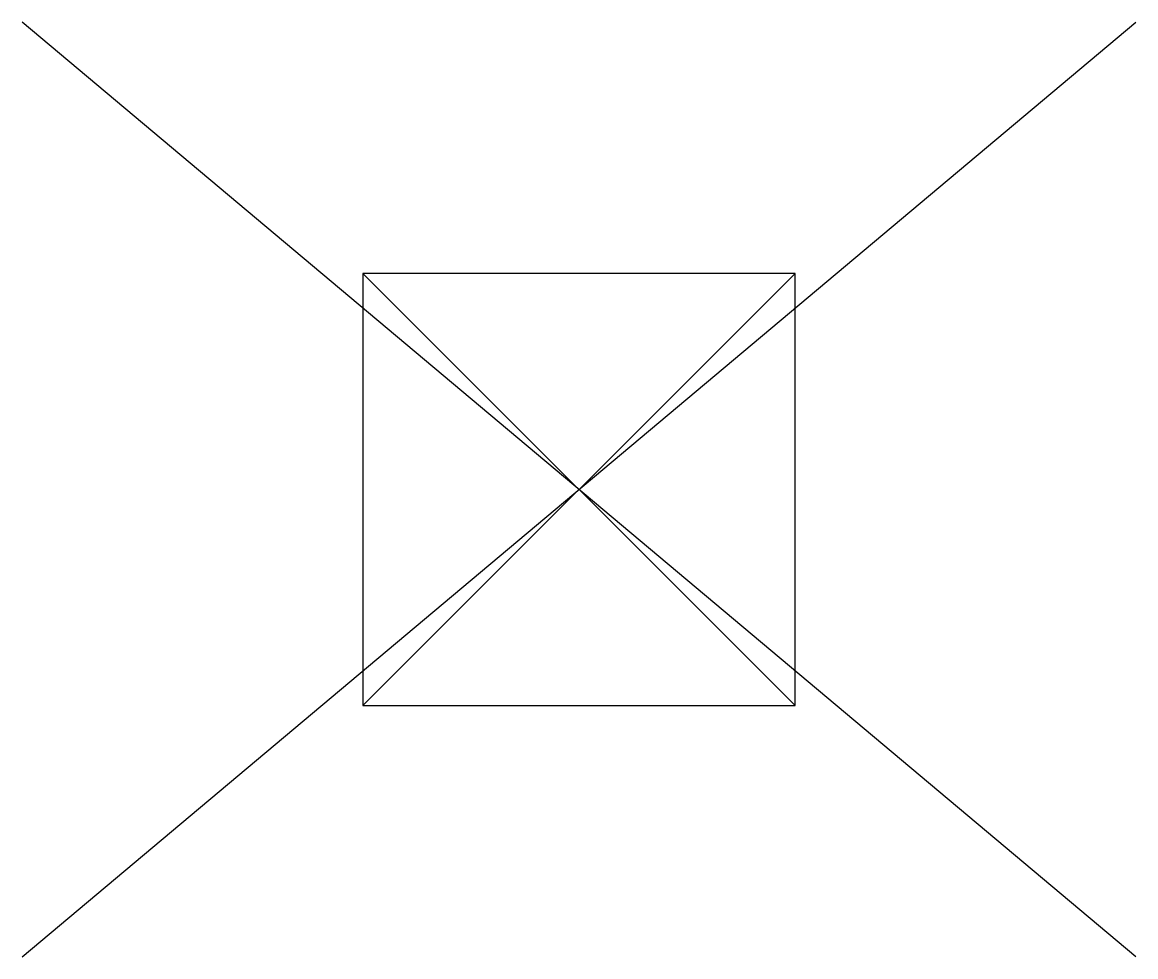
# Model space of a CAD drawing. Extents: x -2.42 to 2.42, y -2.03 to 2.03.
import ezdxf

# ---------------------------------------------------------------- set-up
doc = ezdxf.new("R2010")
doc.units = 0

msp = doc.modelspace()

# ---------------------------------------------------------------- linework, layer by layer
for p, q in [((-2.4159, -2.0272), (2.4159, 2.0272)), ((2.4159, -2.0272), (-2.4159, 2.0272)), ((-0.9375, 0.9375), (0.9375, -0.9375)), ((0.9375, 0.9375), (-0.9375, -0.9375))]:
    msp.add_line(p, q)
at = {"flags": 128}
msp.add_lwpolyline([(-0.9375, -0.9375), (0.9375, -0.9375), (0.9375, 0.9375), (-0.9375, 0.9375)], close=True, dxfattribs=at)

doc.saveas('drawing.dxf')
